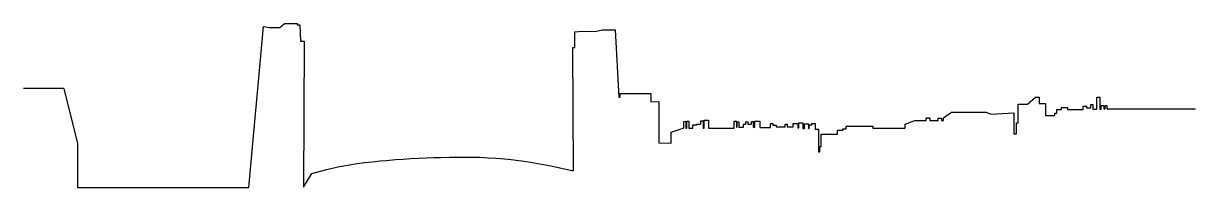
# Model space of a CAD drawing. Header units: millimetres. Extents: x -1 to 155, y 27 to 49.
import ezdxf

# ---------------------------------------------------------------- set-up
doc = ezdxf.new("R2010")
doc.units = ezdxf.units.MM
doc.layers.add('Layer 2 cut', color=104, linetype='Continuous', plot=False)

msp = doc.modelspace()

# ---------------------------------------------------------------- linework, layer by layer
at = {"layer": 'Layer 2 cut'}
for points in [[(3.95, 40.47), (5.78, 33.11), (5.78, 27.24), (28.63, 27.24), (30.59, 48.75), (31.34, 48.62), (32.79, 48.6), (33.42, 49.14), (35.1, 49.14), (35.1, 48.97), (35.45, 48.97), (35.54, 46.79), (36.05, 46.79), (35.93, 27.3), (37.04, 29.13)], [(71.99, 29.5), (71.9, 45.95), (72.16, 45.95), (72.15, 48.04), (73.16, 48.1), (74.88, 48.07), (75.81, 48.3), (77.55, 48.3), (78.02, 39.31), (78.2, 39.31), (78.2, 39.79), (82.31, 39.79), (82.31, 38.7), (83.4, 38.72), (83.37, 33.23), (85.01, 33.18), (85.01, 34.63)], [(3.95, 40.47), (-1.44, 40.47)], [(131.14, 34.4), (131.14, 35.9), (131.37, 35.9), (131.37, 37.39), (131.37, 37.39), (131.37, 38.38), (132.58, 38.38), (133.66, 39.3), (134.14, 39.3), (134.14, 38.46), (134.99, 38.46), (134.99, 36.85), (136.26, 36.85)], [(136.26, 36.85), (136.26, 37.15), (136.52, 37.15), (136.52, 37.66), (137.15, 37.66), (137.15, 37.94), (137.92, 37.94), (137.92, 37.68), (140.01, 37.68), (140.01, 38.1), (140.48, 38.1), (140.48, 37.89), (141.05, 37.89), (141.05, 38.33), (141.3, 38.33), (141.3, 37.72), (141.87, 37.72), (141.87, 39.3), (142.25, 39.3), (142.25, 37.7), (142.44, 37.7), (142.44, 38.18), (142.79, 38.18), (142.79, 37.76), (142.99, 37.76), (142.99, 38.2), (143.21, 38.2), (143.21, 37.73), (144.95, 37.73)], [(82.31, 38.7), (83.4, 38.72)], [(144.95, 37.73), (155.04, 37.73)], [(85.01, 34.63), (86.65, 35.17), (86.74, 35.19), (86.73, 36.07), (86.97, 36.08), (86.97, 35.19), (87.14, 35.17), (87.14, 36.12), (87.39, 36.12), (87.39, 35.16), (87.93, 35.16), (87.93, 35.6), (88.44, 35.6), (88.44, 35.69), (88.98, 35.69), (88.98, 36.14), (89.32, 36.14), (89.32, 35.15), (89.44, 35.15), (89.44, 36.23), (90.02, 36.23), (90.02, 35.15), (93.46, 35.15), (93.46, 36.12), (93.74, 36.12), (93.74, 35.29), (93.86, 35.29), (93.86, 36.03), (94.06, 36.03), (94.06, 35.3), (94.68, 35.3), (94.68, 35.68), (95.01, 35.68), (95.01, 36.03), (95.27, 36.03), (95.27, 35.71), (95.77, 35.71), (95.77, 36.06), (95.99, 36.06), (95.99, 35.28), (96.18, 35.28), (96.18, 36.11), (96.88, 36.11), (96.88, 35.27), (98.17, 35.27), (98.29, 35.27), (98.29, 35.78), (98.58, 35.78), (98.58, 35.58), (99.03, 35.58), (99.03, 35.33), (100.23, 35.33), (100.23, 35.72), (100.53, 35.72), (100.53, 35.33), (101.3, 35.33), (101.3, 35.8), (101.94, 35.8), (101.94, 35.21), (102.08, 35.21), (102.08, 35.9), (102.62, 35.9), (102.62, 35.14), (102.82, 35.14), (102.82, 35.76), (103.36, 35.76), (103.36, 35.14), (103.46, 35.14), (103.46, 35.6), (103.81, 35.6), (103.81, 35.77), (104.25, 35.77), (104.25, 35.04), (104.71, 35.04), (104.71, 31.99)], [(105.07, 32.73), (105.07, 34.38), (107.25, 34.38), (107.25, 34.92), (107.93, 34.92), (107.93, 35.08), (108.37, 35.08), (108.37, 35.42), (111.97, 35.42), (111.97, 35.17), (115.19, 35.17), (116.25, 35.17), (116.25, 35.69), (117.58, 36.17), (119.07, 36.17), (119.07, 36.56), (119.54, 36.56), (119.54, 36.18), (120.66, 36.18), (120.66, 36.52), (121.12, 36.52), (121.12, 36.17), (121.4, 36.17)], [(121.4, 36.17), (121.4, 36.54), (122.45, 37.32), (123.28, 37.32), (127.02, 37.32), (127.75, 37.03)], [(127.75, 37.03), (130.76, 37.22), (130.76, 35.85)], [(130.76, 35.85), (130.76, 34.39), (131.14, 34.4)], [(37.05, 29.14), (38.05, 29.4), (39.05, 29.65), (40.54, 29.99), (41.06, 30.1), (42.07, 30.28), (43.09, 30.44), (44.11, 30.57), (45.14, 30.69), (46.17, 30.79), (47, 30.87), (48.22, 30.97), (49.25, 31.04), (50.28, 31.1), (51.31, 31.15), (52.33, 31.2), (53.36, 31.24), (54.27, 31.27), (55.43, 31.3), (56.46, 31.31), (57.49, 31.31), (58.52, 31.3), (59.55, 31.28), (60.58, 31.23), (61.61, 31.17), (62.77, 31.08), (63.66, 30.98), (64.68, 30.85), (65.7, 30.7), (66.72, 30.54), (67.73, 30.36), (68.74, 30.17), (69.76, 29.97), (70.77, 29.76), (71.78, 29.54), (71.99, 29.5)], [(104.71, 31.99), (104.89, 31.99), (104.89, 32.71), (105.07, 32.71), (105.07, 32.73)]]:
    msp.add_lwpolyline(points, dxfattribs=at)

doc.saveas('drawing.dxf')
